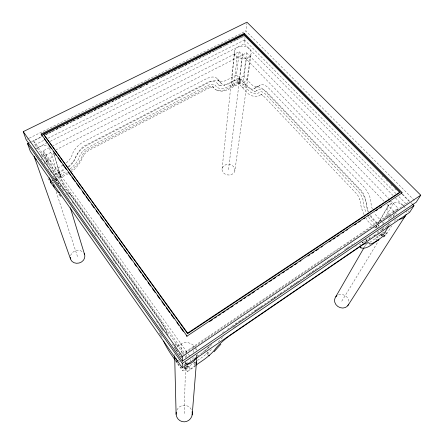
<?xml version="1.0" encoding="UTF-8"?>
<svg xmlns="http://www.w3.org/2000/svg" width="444" height="444" viewBox="0 0 444 444"><rect width="100%" height="100%" fill="white"/><g stroke="black" fill="none" stroke-linecap="round" stroke-linejoin="round"><path stroke-width="0.33" stroke-dasharray="2.22 1.67" d="M180.569 357.17L180.575 355.844M181.208 355.971L181.196 357.353L176.412 350.56A17.244 2.953 57.3 0 1 172.411 344.172M181.224 353.202L181.28 344.211L179.543 345.077L177.361 346.98M184.204 413.519L185.498 367.726L186.918 366.883A3.497 0.777 -36.7 0 1 188.217 366.578L188.3 366.755A3.497 0.777 -36.7 0 1 186.175 369.142L185.442 369.68A3.497 0.777 -36.7 0 1 182.623 370.657A3.497 0.777 -36.7 0 1 185.498 367.726M185.592 364.313L185.648 362.26M185.764 358.158L185.842 355.422M188.09 362.609L185.953 364.074L186.008 362.054M186.153 357.348L186.252 353.985M186.275 353.313L186.33 351.298M195.371 365.545L189.732 369.425L189.96 364.818M190.121 361.527L190.221 359.551M192.907 359.324L193.035 357.265M193.34 352.464L193.467 350.41M193.639 347.669L193.723 346.298L195.094 347.746L196.448 350.261M196.57 357.126L196.786 354.445M196.897 356.66L197.008 355.289M222.089 168.626L234.543 51.005M232.823 85.775A2.731 1.01 70.6 0 1 231.968 83.955L231.857 82.073L232.245 81.385A2.731 1.01 70.6 0 1 233.217 82.146A2.714 1.371 57.2 0 1 234.471 83.766L234.998 85.437L234.182 86.33A2.714 1.371 57.3 0 1 232.823 85.775L233.017 83.966M238.955 83.866L239.383 78.943A2.681 1.21 64.4 0 0 237.645 79.998A2.681 1.21 64.4 0 0 240.232 83.189A2.681 1.21 64.4 0 0 239.788 79.415L239.388 78.915L239.51 79.559M368.137 211.877A15.113 8.114 53.9 0 1 366.838 207.071L366.655 204.601A17.788 9.296 55.7 0 0 359.568 189.721L264.174 90.099A16.478 7.803 63.1 0 0 255.344 87.623L254.301 88.578A13.559 6.31 64.6 0 1 247.402 86.624L236.469 75.086L239.161 51.682L53.058 145.782M239.51 78.327L242.357 54.989M239.405 80.397L238.961 83.866M228.488 169.658L239.15 82.479L240.981 80.225L240.753 78.766C238.972 78.338 237.068 80.758 237.607 82.434L248.224 93.728C251.765 96.404 257.531 98.141 261.017 94.406L260.467 94.594L261.499 94.561L263.547 95.971L263.27 95.715L356.554 193.734L358.275 196.104L359.906 199.511L359.818 199.228L361.311 207.67L364.036 214.596M239.599 78.804L242.84 52.287M396.02 193.678L244.611 39.971L244.916 37.501M393.095 195.51L244.3 43.845L245.021 37.979M414.246 200.266L245.876 31.036L246.797 23.56M58.702 184.526L58.519 183.067L63.081 189.527M372.388 209.052A15.068 8.203 53.8 0 1 371.112 204.251L370.94 201.781A17.738 9.407 55.6 0 0 363.897 186.935L268.404 87.818A16.434 7.898 63.2 0 0 259.518 85.398L258.458 86.358A13.525 6.388 64.7 0 1 251.509 84.443L243.612 76.185L246.642 52.825L56.116 149.75M234.898 170.696A6.494 5.372 6.7 0 0 226.085 164.596A6.494 5.372 6.7 0 0 224.481 173.765A6.494 5.372 6.7 0 0 234.898 170.696L251.149 53.574M186.092 366.1L185.648 369.375M177.162 362.409L177.167 362.926L177.539 362.72M175.369 349.828L175.735 348.74M381.146 230.697L381.979 229.526L382.517 229.404M364.319 247.186L366.045 244.194M368.798 239.416L370.524 236.424M376.523 226.013L375.002 228.654L375.663 228.355M378.233 223.043L388.483 205.25M377.611 224.464L388.4 205.755L391.586 203.735L393.428 203.391L384.815 218.065M377.333 233.383L378.732 231.013M382.589 224.492L384.693 220.934M387.501 216.195L388.2 215.007L389.249 216.389M382.983 229.187L384.371 226.873M388.539 219.941L390.276 217.049M393.051 212.426L393.75 211.261M389 223.388L386.874 226.873L385.98 225.935M393.24 216.411L395.005 213.503M396.775 210.6L398.19 208.275L391.491 201.404M341.78 301.199L377.644 242.269M381.59 235.781L382.889 233.649M383.899 231.979L383.183 233.161L381.39 231.274M387.135 226.673L389.061 223.46M393.234 216.644L395.027 213.697M389.122 225.474L390.92 222.533M383.494 236.153L386.635 233.994L391.614 225.968M394.455 221.384L395.521 219.663M176.323 361.766L177.212 360.434M68.742 198.629L69.242 198.007M376.784 226.074L375.002 228.654L367.488 220.657L365.212 216.733M378.26 226.379L379.065 225.003L377.772 225.075M211.794 344.461L209.501 346.764M383.422 236.696L385.259 235.359L383.588 236.397M207.981 348.174L209.746 346.536M186.347 363.991L187.446 363.236M68.132 166.716L73.316 161.633L73.143 161.855C77.201 155.894 78.932 147.758 86.469 144.811L206.627 82.934C210.528 80.486 216.406 80.642 218.72 85.159L218.248 84.776L219.752 85.587L219.208 85.387L221.095 85.72L220.563 85.703L224.792 85.281L224.409 85.437L237.912 78.388M69.986 169.064L72.971 166.378A21.334 12.399 -33.2 0 0 79.16 157.742L79.964 155.489A11.272 6.405 -35.3 0 1 86.941 147.996L208.847 84.976A10.562 5.511 -44 0 1 215.257 85.242L216.139 86.475A19.447 10.007 -45.7 0 0 221.95 88.4L225.441 87.94L239.166 80.741M70.996 170.418L74.559 167.222A24.381 14.175 -33.2 0 0 81.624 157.392L82.429 155.145A8.347 4.74 -35.3 0 1 87.579 149.622L208.519 86.963A7.82 4.079 -44 0 1 213.264 87.141L214.158 88.367A22.228 11.433 -45.7 0 0 220.807 90.532L224.803 89.988L239.15 82.479M70.74 172.389C76.973 167.971 81.091 161.572 83.894 154.662L83.694 154.917L86.208 152.22L89.527 150.005L210.068 87.49L209.746 87.623L212.854 86.924L212.31 86.907L213.259 87.068L212.715 86.863L213.453 87.252L212.976 86.869M208.175 347.991L202.281 353.024M377.783 226.823L376.085 227.994M199.356 354.906L196.231 357.054M187.634 371.45L195.432 366.084M195.188 362.038L185.47 368.703L183.905 366.489M197.469 360.473L203.729 356.182L208.497 352.17A24.87 5.733 -37 0 0 211.733 349.25M369.835 242.313L382.967 233.311M194.017 358.563L195.676 357.431M375.657 234.532L371.8 237.14M385.281 227.961L386.347 227.239M183.905 365.651L184.893 364.979M373.776 235.98L374.869 235.231M227.422 329.276L231.441 326.551M232.012 326.162L323.848 263.83M324.425 263.442L339.344 253.308M344.511 249.806L354.845 242.79M235.298 324.214L238.733 321.883M239.305 321.495L243.312 318.775M254.19 311.388L255.911 310.223M256.482 309.834L261.633 306.338M271.362 299.728L273.082 298.562M273.654 298.174L275.946 296.62M279.376 294.289L281.668 292.735M290.826 286.519L294.261 284.182M294.833 283.794L298.84 281.074M308.003 274.858L311.438 272.527M312.01 272.139L316.017 269.414M326.889 262.032L328.61 260.867M329.182 260.478L331.474 258.924M346.353 248.818L348.645 247.264M233.649 327.467L235.942 325.907M182.145 354.123L398.19 208.275M325.508 258.269L184.754 353.38L33.6 140.831L42.285 136.513M326.079 257.881L341.02 247.791M343.889 245.848L358.253 236.141M360.55 234.593L374.342 225.275M376.64 223.721L390.998 214.019M393.295 212.465L408.236 202.37M36.83 148.246L41.27 146.015A9.862 7.748 -11.7 0 1 48.063 146.193M51.765 180.863A3.008 1.693 -32.1 0 0 52.464 180.564L52.786 180.364M63.098 165.151L50.2 171.906M62.743 190.482L64.469 189.555M255.999 87.235L260.178 85.004M253.779 88.894L257.925 86.674M68.326 173.66L55.733 180.286L56.011 179.581L55.206 178.677M240.415 83.1L226.479 90.437C222.744 91.331 218.121 91.847 214.963 89.116M56.349 176.59L66.556 171.24M55.134 179.126L67.599 172.577M54.534 174.176L64.757 168.831M54.751 174.919L64.641 169.747M243.612 76.185L229.06 83.738A13.548 6.943 -45.7 0 1 221.256 83.389L217.327 78.816A16.373 8.625 -44.1 0 0 207.354 78.288L83.483 141.736A17.471 10.018 -35.3 0 0 72.616 153.463L71.834 155.733A14.807 8.68 -33.1 0 1 65.795 163.303M236.469 75.086L226.018 80.475A13.503 7.01 -45.8 0 1 218.198 80.075M42.014 156.943L52.453 151.609M47.885 164.846L43.257 150.738L49.351 147.652M35.098 148.918L46.52 143.184M50.233 141.314L244.3 43.845M33.6 140.831L34.954 144.772L43.634 140.432M47.98 138.262L244.611 39.971M46.431 133.983L48.296 133.056M50.777 131.818L53.885 130.275M56.366 129.043L59.468 127.5M61.955 126.268L63.814 125.341M66.3 124.109L69.403 122.566M71.884 121.329L74.992 119.786M77.472 118.554L80.575 117.011M83.061 115.779L84.921 114.852M88.65 113.004L90.509 112.077M94.233 110.223L96.098 109.296M99.822 107.448L101.682 106.521M105.411 104.673L107.27 103.746M112.238 101.276L114.102 100.35M117.827 98.501L119.686 97.575M134.588 90.171L136.447 89.244M140.171 87.396L142.036 86.469M145.76 84.615L147.624 83.694M151.349 81.84L153.208 80.913M156.932 79.065L158.797 78.138M162.521 76.29L164.385 75.363M168.109 73.51L169.969 72.583M173.693 70.735L175.558 69.808M179.282 67.96L181.146 67.033M184.871 65.179L186.73 64.258M29.426 142.718L31.291 141.791M31.907 141.481L41.847 136.541M45.571 134.687L123.199 96.098M123.821 95.787L128.788 93.318M129.409 93.012L134.377 90.543M134.998 90.232L139.965 87.762M140.587 87.451L143.695 85.908M146.176 84.676L149.284 83.128M151.765 81.896L154.873 80.353M157.354 79.115L161.705 76.956M162.321 76.645L167.294 74.176M167.915 73.871L202.692 56.582M203.313 56.271L208.28 53.802M208.902 53.491L213.869 51.021M214.491 50.716L219.458 48.246M220.08 47.935L222.561 46.698M225.047 45.466L228.149 43.923M230.636 42.685L234.981 40.526M235.603 40.215L240.57 37.746M241.814 37.13L243.578 36.253M45.388 134.97L245.144 35.648M26.762 139.388L28.627 138.467M29.249 138.162L245.876 31.036M367.532 243.634L365.595 244.55A22.322 4.479 -41.2 0 1 364.563 244.96M364.752 241.658L361.427 242.624L362.848 242.824L362.404 242.696L363.342 243.306M365.329 241.386L367.055 240.581M238.944 82.556L237.607 82.434M52.975 182.673L54.107 182.229M46.115 161.877L49.889 160.04L54.673 175.03M58.303 172.25L57.986 172.955L59.019 174.57A3.036 0.672 54 0 0 60.423 176.351L61.094 177.439L59.424 173.071M384.765 235.77L383.871 235.781M58.186 182.9L57.72 182.873M383.222 236.996L384.371 236.796L384.776 236.275L386.186 233.777L386.341 232.112M67.161 192.696L69.758 193.823M54.429 178.227L55.189 178.671M205.705 350.538L205.278 350.799M377.023 239.854L375.746 239.022L374.964 237.645M380.902 234.521L381.973 235.659M362.243 241.98L363.053 242.668M403.307 205.616L401.814 204.395A10.095 8.048 24.8 0 0 389.188 204.501A10.095 8.048 24.8 0 0 389.771 215.518M69.952 193.984L73.571 198.196L160.029 319.908L164.846 327.933L167.91 334.837M69.353 193.49L70.335 194.294M389.749 216.805L391.242 218.048M378.316 234.715L380.192 236.313M382.739 235.131L381.252 233.339M402.608 194.2L409.912 201.576M410.889 202.558L412.21 203.89M402.075 194.206L409.385 201.593M382.123 175.796L383.094 176.779M386.502 180.231L387.479 181.213M390.887 184.665L391.858 185.648M394.783 188.606L396.242 190.082M398.94 196.642L406.732 204.551M395.515 197.98L403.135 205.739M403.574 206.188L405.333 207.981L404.567 207.004M408.197 210.906L409.634 212.365M186.375 363.963L185.537 362.781M246.642 52.825L388.589 198.429M239.161 51.682L384.066 201.282M386.957 204.268L396.592 214.191M381.94 221.684L376.79 216.206A15.068 8.203 53.8 0 1 374.27 212.754M382.406 222.172L383.3 223.11M240.975 78.999L251.293 89.904L251.01 89.605L255.056 91.253L254.545 91.198L256.155 91.148L255.633 91.259L257.004 90.637L256.543 90.992C259.435 87.274 264.763 89.472 267.238 92.485L359.823 189.105C366.622 194.861 365.312 204.185 368.625 211.566M377.172 222.999L371.967 217.499L370.662 215.246M382.312 228.432L383.239 229.409M376.701 223.504L372.549 219.047A15.113 8.114 53.9 0 1 370.279 215.984M378.066 224.947L378.976 225.913M381.718 228.81L384.415 231.64M384.859 232.112L386.635 233.994M239.372 80.647L249.839 91.747L252.791 93.223A19.469 9.108 64.6 0 0 258.319 93.068L259.379 92.141A10.595 5.039 63.2 0 1 265.062 93.773L358.785 191.902A11.439 6.005 55.7 0 1 363.309 201.393L363.503 203.852A21.701 11.699 53.9 0 0 366.156 212.471M375.03 224.531L369.824 219.009L368.62 216.927M375.502 225.03L376.923 226.54M380.053 229.853L380.946 230.802M208.092 354.878L206.049 352.347M377.6 231.424L378.466 232.345M379.337 233.267L381.607 235.681M217.327 78.816L221.256 83.389M365.939 239.682L366.838 240.654M365.318 239.366L366.661 240.82M207.204 351.876L208.797 353.946M376.751 236.014L378.604 238.262M43.257 150.738L187.94 353.541M188.345 354.101L189.949 356.36M34.954 144.772L184.31 355.167M50.516 171.245L51.715 172.944M72.111 201.792L74.509 205.184M92.108 230.07L94.511 233.466M94.911 234.032L96.109 235.725M112.909 259.485L114.508 261.744M114.907 262.31L116.106 264.008M132.906 287.762L134.504 290.026M134.904 290.592L136.103 292.291M136.502 292.857L138.905 296.248M139.305 296.814L141.703 300.211M156.499 321.134L158.902 324.531M159.302 325.097L161.699 328.488M162.099 329.054L163.303 330.752M55.739 179.137L58.12 182.506M182.262 358.142L174.015 346.054M187.485 365.534L188.217 366.578M52.986 175.857L60.179 186.019A15.235 2.226 60.3 0 0 60.839 186.891M185.159 362.959L185.953 364.08M187.085 365.678L189.732 369.425M175.585 360.667L182.712 370.845M47.935 178.494L49.512 180.741A3.008 1.693 -32.1 0 1 49.273 180.32M175.53 360.633L180.536 367.782M382.056 236.169L380.946 233.544M194.833 361.893L195.465 363.092M159.507 332.834L160.278 334.626M195.332 365.967L195.127 365.645A3.53 0.522 64.3 0 1 193.984 363.808A3.508 0.727 49.5 0 1 193.384 363.131M195.343 364.679L195.171 364.208A3.546 0.522 64.3 0 0 194.117 361.916M186.358 366.25L186.63 367.044M41.27 158.858L41.714 160.167M41.248 153.635L42.302 156.782M44.117 162.199L44.766 164.147M43.512 153.391L46.487 162.432M48.618 168.887L49.04 170.18M56.144 191.736L77.583 256.798M46.159 154.812L50.638 168.62M55.916 178.938L56.543 180.897M49.556 148.296L55.966 168.909L57.431 169.752L59.468 172.45L53.63 153.302M53.791 153.463L64.114 187.34M65.923 193.279L66.323 194.6M59.923 174.72L60.423 176.351M174.631 354.323L174.986 356.005M175.646 344L175.674 345.354M176.007 343.473L176.04 345.504M176.113 349.533L176.135 350.893M370.818 237.756A15.518 3.152 -41.2 0 1 366.328 239.671M53.274 152.869A9.862 7.748 -11.7 0 1 45.782 160.867M160.584 327.367A13.009 2.12 57.8 0 1 162.687 331.424M218.326 341.841A13.076 2.93 -37.7 0 1 223.981 336.308M160.761 334.87A20.263 3.164 57.9 0 1 161.283 335.908M161.527 336.413A20.263 3.164 57.9 0 1 161.999 337.396M222.594 332.811A20.291 4.601 -37.7 0 1 224.209 331.574M355.722 246.254A12.116 2.464 -40.6 0 1 356.543 245.743M359.285 244.383A12.116 2.464 -40.6 0 1 360.889 244.217M209.141 346.536A17.288 4.035 -37 0 1 202.847 352.292M202.42 352.625A17.288 4.035 -37 0 1 199.811 354.584M67.344 195.898A11.921 1.743 59.8 0 1 67.649 196.104M68.004 196.398A11.921 1.743 59.8 0 1 68.409 196.792M68.609 167.183A14.857 8.603 -33.2 0 0 74.681 159.607L75.474 157.343A17.527 9.929 -35.3 0 1 86.397 145.599L210.445 81.668A16.422 8.541 -44 0 1 220.396 82.14M65.046 189.249A18.504 2.753 59.9 0 1 70.507 194.472L158.908 318.959A20.196 3.352 57.8 0 1 167.477 333.794M167.693 334.271A20.196 3.352 57.8 0 1 168.093 335.187M54.618 178.016A3.008 1.693 -32.1 0 1 54.479 178.549M176.901 410.056A8.281 8.097 -73.1 0 1 191.408 409.684M184.349 367.238A3.491 0.572 57.1 0 0 185.215 368.731L185.72 369.48A3.491 0.572 57.1 0 0 187.712 371.295A3.508 0.572 57.1 0 0 185.292 366.977M52.808 181.008A3.003 0.416 60.2 0 1 52.065 179.953M58.292 172.205A3.036 0.672 54 0 1 59.407 173.032M54.462 184.371A3.08 1.721 -23.4 0 1 55.1 183.933M179.565 361.322A3.53 0.755 -44 0 1 178.899 361.877M178.266 360.561A3.53 0.755 -44 0 1 178.888 359.906M397.946 219.242A10.095 8.048 24.8 0 1 396.664 219.108M391.769 217.177A10.095 8.048 24.8 0 1 390.72 216.394M406.421 210.678A10.095 8.048 24.8 0 1 406.593 212.332M197.147 354.151A11.289 10.967 -6.5 0 1 196.564 356.965M185.62 364.441A11.289 10.967 -6.5 0 1 183.838 364.274M177.35 346.348A11.289 10.967 -6.5 0 1 194.794 346.67M196.032 348.596A11.289 10.967 -6.5 0 1 196.492 349.644M338.539 294.816A7.515 6.555 30.8 0 1 349.051 301.831M70.541 255.611A7.376 6.377 -16.9 0 1 82.739 251.909M245.715 84.216C245.693 85.859 244.034 88.656 242.213 87.335A2.725 1.737 -21 0 1 242.452 85.509L244.805 83.705L245.432 83.716L245.715 84.216M234.499 54.04L232.012 77.406L232.423 78.66L234.476 80.947L237.09 57.67L234.932 55.328L234.499 54.04M246.381 59.157L243.34 82.379L246.165 80.825L247.008 79.759L250.216 56.488L249.334 57.57L246.381 59.157M261.499 94.561L260.989 94.378L261.477 94.555M249.5 48.912L247.963 47.691A8.408 6.177 6.5 0 0 234.848 50.033A8.408 6.177 6.5 0 0 243.19 58.541A8.408 6.177 6.5 0 0 250.588 50.366L249.5 48.912"/><path stroke-width="0.67" d="M412.648 204.34L413.969 205.672L409.634 212.365L182.251 367.81L182.301 363.414L27.561 143.64L28.805 143.024M182.329 361.144L182.384 356.482L23.243 131.635L246.964 22.2L420.757 195.188L416.2 202.225L182.329 361.144L26.146 139.699L23.243 131.635M187.601 333.66L187.618 333.139L43.695 134.399L243.95 34.982L399.589 192.319L399.162 193.04L187.601 333.66L43.695 134.399M379.032 239.266L378.704 239.938C373.343 242.646 367.077 250.327 360.217 247.697M196.037 363.819L196.198 361.81M192.185 414.924L196.842 357.348M209.557 355.539L209.352 355.849L208.586 355.339M401.853 193.473L244.161 34.216L244.267 33.322L41.114 133.983L42.186 135.925M59.552 192.468L59.452 192.729A15.279 2.098 60.2 0 1 55.106 188.711L50.3 181.862M53.574 185.337L53.408 186.219L54.429 187.085M406.238 214.435L347.868 305.627M335.725 296.803L363.975 247.785M388.761 226.063L381.923 237.229L375.791 241.431A15.573 3.025 -41.1 0 1 369.353 243.734L369.092 243.096A18.87 3.724 -40.6 0 0 360.839 246.032L229.798 335.642A20.369 4.423 -37.7 0 0 216.078 348.024L214.613 349.933A17.355 3.879 -37.1 0 1 203.613 359.856L195.932 365.157M196.12 358.036C194.344 361.588 190.748 363.997 186.807 364.402M220.84 344.217L214.041 351.792M405.233 216.289L403.651 217.771L401.598 218.781L399.212 219.236M182.301 363.414L413.969 205.672M182.384 356.482L420.757 195.188M187.618 333.139L399.589 192.319M209.501 321.628L212.382 319.708M214.685 318.176L216.411 317.022M218.714 315.49L220.44 314.335M222.749 312.804L225.053 311.266M226.779 310.117L229.082 308.58M230.808 307.431L233.111 305.899M235.992 303.979L237.718 302.825M240.021 301.293L241.752 300.138M244.056 298.607L245.782 297.458M248.085 295.92L250.388 294.383M252.12 293.234L254.423 291.702M257.298 289.782L258.452 289.016M261.333 287.096L263.059 285.947M265.362 284.41L267.088 283.261M269.397 281.724L271.7 280.186M273.426 279.037L275.73 277.506M278.61 275.585L279.759 274.819M282.639 272.899L284.365 271.75M286.674 270.213L288.4 269.064M290.703 267.527L292.43 266.378M294.733 264.84L297.036 263.309M299.916 261.388L301.071 260.622M307.981 256.016L309.707 254.867M312.01 253.33L313.736 252.181M316.045 250.644L318.348 249.112M321.223 247.191L322.377 246.426M329.287 241.819L331.013 240.67M333.322 239.133L335.048 237.984M337.351 236.447L339.077 235.298M342.535 232.995L343.684 232.229M346.564 230.308L347.719 229.542M354.628 224.936L356.354 223.787M358.658 222.25L360.389 221.101M363.841 218.798L364.996 218.032M367.871 216.111L369.025 215.346M375.935 210.739L377.661 209.59M379.97 208.053L381.696 206.904M389.183 201.915L390.332 201.149M41.375 134.798L244.161 34.216M378.704 239.938L377.633 240.071M360.695 247.197L361.083 247.125L360.334 247.158M244.267 33.322L402.281 192.752L187.057 336.08L41.114 133.983M59.13 194.428L60.789 196.265M44.217 138.733L47.053 142.668M47.869 143.789L51.515 148.851M53.546 151.659L56.388 155.594M58.009 157.842L61.255 162.343M62.882 164.591L66.533 169.647M68.559 172.461L70.59 175.269M71.806 176.956L75.053 181.452M76.673 183.699L79.92 188.201M82.356 191.569L84.787 194.944M86.008 196.631L89.255 201.126M91.686 204.501L94.122 207.87M96.154 210.684L98.585 214.052M100.616 216.866L103.452 220.801M105.483 223.609L108.325 227.544M109.946 229.792L112.787 233.727M114.818 236.541L117.654 240.476M119.281 242.724L122.527 247.219M123.743 248.906L126.99 253.402M128.61 255.65L131.857 260.145M134.293 263.52L136.319 266.328M138.756 269.702L141.192 273.077M142.407 274.764L146.059 279.82M148.091 282.628L150.522 286.003M152.553 288.816L155.389 292.751M157.42 295.56L159.857 298.934M161.882 301.742L164.724 305.677M166.345 307.925L169.591 312.421M171.218 314.668L174.059 318.603M176.895 322.538L178.926 325.352M180.547 327.6L183.389 331.535M186.23 335.47L187.041 336.591M182.251 367.81L30.32 151.321L27.561 143.64M175.13 360.067L171.018 354.173A17.305 2.792 57.4 0 1 163.586 341.103M175.757 358.158L176.551 359.696A11.289 10.967 -6.5 0 0 177.667 361.039M70.507 258.957L34.194 156.582A9.862 7.748 -11.7 0 0 36.353 159.335M49.34 177.789L51.082 182.989M70.346 207.798L84.621 254.651M174.681 356.388L176.107 414.269M192.124 411.699A8.281 8.097 -73.1 0 1 184.304 421.833A8.281 8.097 -73.1 0 1 176.235 412.11M348.695 304.123A7.515 6.555 30.8 0 1 337.779 306.443A7.515 6.555 30.8 0 1 336.974 295.621M84.188 253.629A7.376 6.377 -16.9 0 1 79.126 263.02A7.376 6.377 -16.9 0 1 70.274 257.298"/></g></svg>
